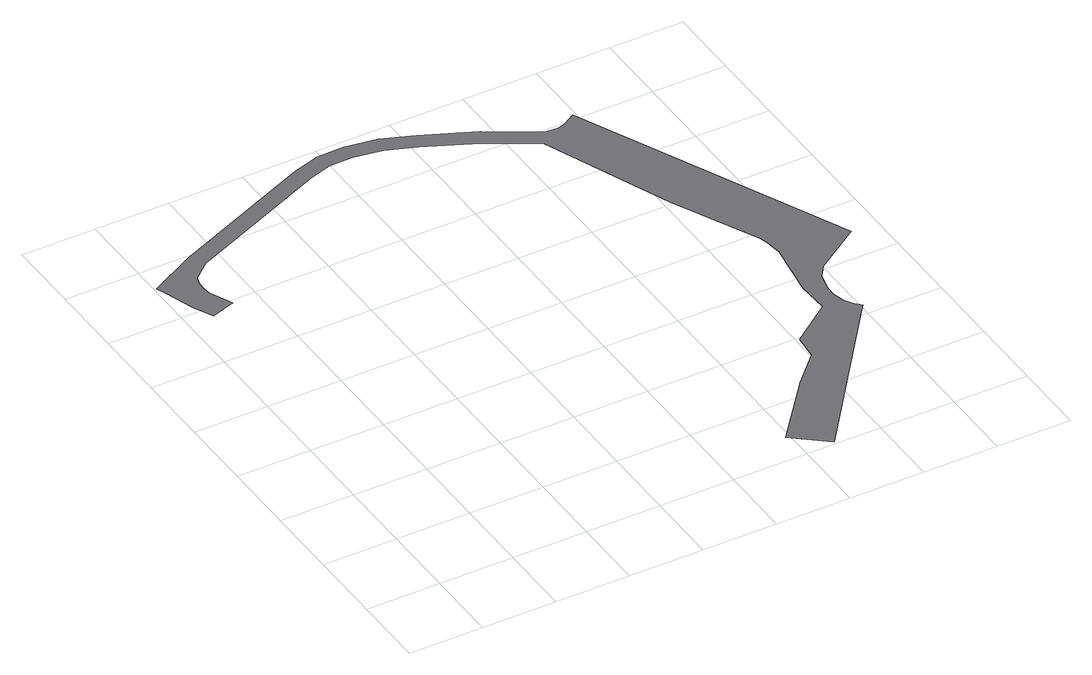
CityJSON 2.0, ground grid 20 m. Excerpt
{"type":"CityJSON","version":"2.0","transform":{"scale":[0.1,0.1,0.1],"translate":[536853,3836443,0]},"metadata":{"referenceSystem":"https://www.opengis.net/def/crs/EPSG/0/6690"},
"CityObjects":{
"road1":{"type":"Road","attributes":{"RoadStructureAttribute.sectionType":"1"},"geometry":[{"type":"MultiSurface","lod":"1","boundaries":[[[0,1,2,3,4,5,6,7,8,9,10,11,12,13,14,15,16,17,18,19,20,21,22,23,24,25,26,27,28,29,30,31,32,33,34,35,36,37,38,39,40,41,42,43,44,45,46]]]}]}
},
"vertices":[
[1392,450,0],[1377,472,0],[1369,506,0],[1369,535,0],[1380,580,0],[1403,611,0],[1528,695,0],[1193,1418,0],[1161,1397,0],[1140,1391,0],[1103,1393,0],[973,1471,0],[836,1534,0],[752,1567,0],[667,1581,0],[592,1580,0],[521,1558,0],[132,1393,0],[7,1327,0],[18,1300,0],[43,1221,0],[70,1168,0],[133,1189,0],[106,1251,0],[103,1270,0],[104,1295,0],[111,1316,0],[156,1354,0],[537,1515,0],[599,1535,0],[664,1536,0],[740,1523,0],[818,1493,0],[952,1431,0],[1079,1354,0],[1218,1010,0],[1329,779,0],[1337,756,0],[1341,711,0],[1319,561,0],[1322,476,0],[1211,392,0],[1204,326,0],[1127,247,0],[989,79,0],[1079,7,0],[1407,434,0]
]}
